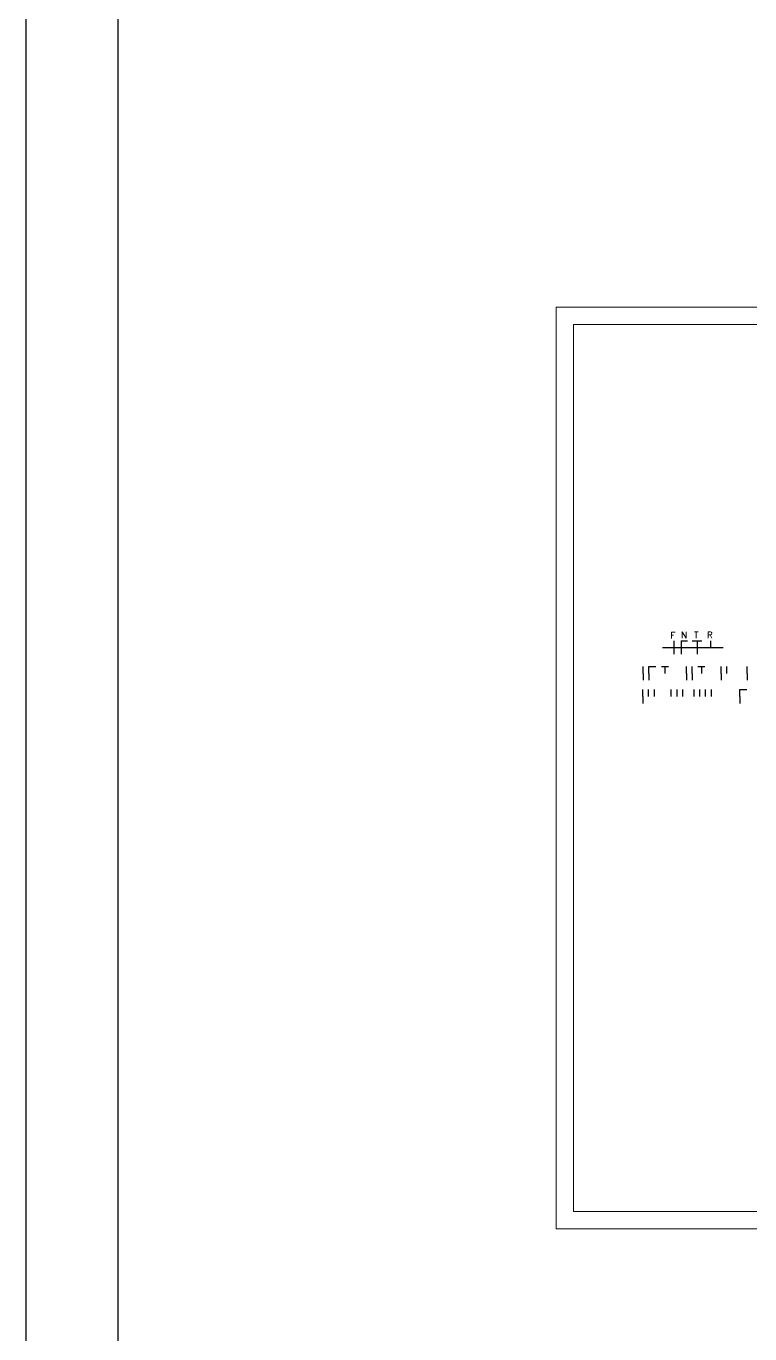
# Model space of a CAD drawing. Header units: millimetres. Extents: x -5 to 184, y -24 to 24.
# Drawn here: x -4.6 to 1.68, y -0.91 to 10.44 of the extents above; entities that cross this region are included whole.
import ezdxf

# ---------------------------------------------------------------- set-up
doc = ezdxf.new("R2010")
doc.units = ezdxf.units.MM
doc.layers.get('0').update_dxf_attribs({"lineweight": 30})
doc.layers.add('Circuitos', color=7, linetype='Continuous')
doc.layers.add('Edificação', color=251, linetype='Continuous', lineweight=20)
doc.styles.add('ROMANS', font='ROMANS.SHX')

msp = doc.modelspace()

# ---------------------------------------------------------------- linework, layer by layer
for p, q in [((-4.601, -23.295), (-4.601, 23.305)), ((-3.801, -22.495), (-3.801, 22.505))]:
    msp.add_line(p, q)
at = {"layer": 'Circuitos', "color": 1}
for p, q in [((0.922, 5.046), (1.449, 5.046)), ((1.02, 5.104), (1.02, 4.989)), ((1.085, 5.104), (1.14, 5.104)), ((1.085, 5.104), (1.085, 4.989)), ((1.181, 5.104), (1.265, 5.104)), ((1.223, 5.104), (1.223, 4.989)), ((1.338, 5.105), (1.338, 5.047)), ((0.754, 4.822), (0.754, 4.882)), ((0.804, 4.822), (0.804, 4.882)), ((0.804, 4.882), (0.864, 4.882)), ((0.914, 4.882), (0.974, 4.882)), ((0.944, 4.882), (0.944, 4.822)), ((1.13, 4.822), (1.13, 4.882)), ((1.18, 4.822), (1.18, 4.882)), ((1.23, 4.882), (1.29, 4.882)), ((1.26, 4.882), (1.26, 4.822)), ((1.432, 4.822), (1.432, 4.882)), ((1.482, 4.822), (1.482, 4.882)), ((1.656, 4.822), (1.656, 4.882)), ((0.754, 4.822), (0.754, 4.762)), ((0.804, 4.822), (0.804, 4.762)), ((1.13, 4.822), (1.13, 4.762)), ((1.18, 4.822), (1.18, 4.762)), ((1.432, 4.822), (1.432, 4.762)), ((1.656, 4.822), (1.656, 4.762)), ((0.752, 4.621), (0.752, 4.681)), ((0.802, 4.621), (0.802, 4.681)), ((0.852, 4.621), (0.852, 4.681)), ((0.999, 4.621), (0.999, 4.681)), ((1.049, 4.621), (1.049, 4.681)), ((1.099, 4.621), (1.099, 4.681)), ((1.197, 4.621), (1.197, 4.681)), ((1.247, 4.621), (1.247, 4.681)), ((1.297, 4.621), (1.297, 4.681)), ((1.347, 4.621), (1.347, 4.681)), ((1.595, 4.621), (1.595, 4.681)), ((1.595, 4.681), (1.655, 4.681)), ((0.752, 4.621), (0.752, 4.561)), ((1.595, 4.621), (1.595, 4.561))]:
    msp.add_line(p, q, dxfattribs=at)
at = {"layer": 'Edificação', "color": 252}
for p, q in [((0.15, 0.15), (0.15, 7.85)), ((2.1, 7.85), (0.15, 7.85)), ((0.15, 0.15), (2.1, 0.15))]:
    msp.add_line(p, q, dxfattribs=at)
msp.add_lwpolyline([(0, 0), (27, 0), (27, 8), (0, 8)], close=True, dxfattribs=at)

# ---------------------------------------------------------------- texts
at = {"layer": 'Circuitos', "color": 1, "style": 'ROMANS'}
for tag, p in [('F', (0.991, 5.126)), ('N', (1.085, 5.127))]:
    msp.add_attdef(tag, p, '', height=0.055, dxfattribs=at)
at = {"layer": 'Circuitos', "color": 1, "style": 'ROMANS', "flags": 1}
for tag, p in [('T', (1.197, 5.128)), ('R', (1.309, 5.128))]:
    msp.add_attdef(tag, p, '', height=0.055, dxfattribs=at)

doc.saveas('drawing.dxf')
